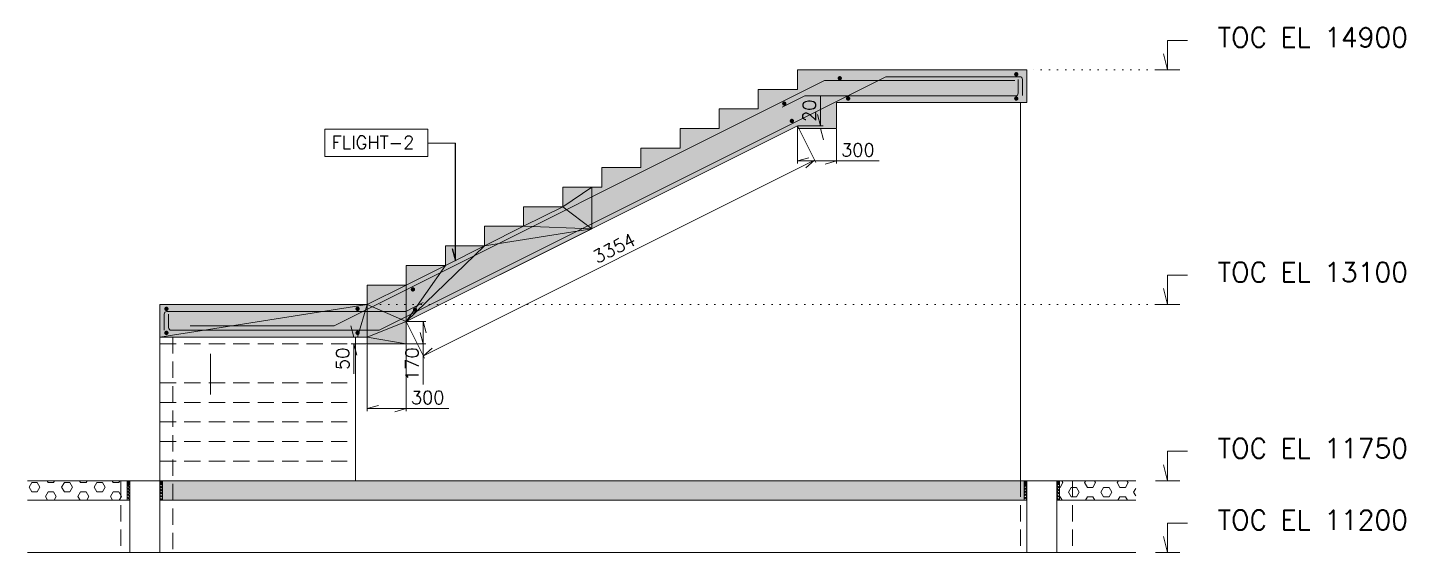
# Model space of a CAD drawing. Header units: millimetres. Extents: x 340192 to 549303, y -616317 to -538642.
# Drawn here: x 340192 to 356045, y -605206 to -599171 of the extents above; entities that cross this region are included whole.
import ezdxf
from ezdxf.enums import TextEntityAlignment as Align

# ---------------------------------------------------------------- set-up
doc = ezdxf.new("R2010")
doc.units = ezdxf.units.MM
doc.header["$LTSCALE"] = 250
doc.header["$MEASUREMENT"] = 0
doc.linetypes.add('( Dot )', pattern=[0.25, 0, -0.25])
doc.linetypes.add('( Hidden )', pattern=[0.375, 0.25, -0.125])
doc.layers.get('DEFPOINTS').update_dxf_attribs({"lineweight": 0})
for name, color, linetype, lineweight in [('CIVIL', 3, 'Continuous', 0), ('CV-CB-BEAM', 7, 'Continuous', 0), ('CV-CB-CIVIL', 70, 'Continuous', 0), ('CV-CB-DIM', 2, 'Continuous', 0), ('CV-CB-HATCH', 2, 'Continuous', 0), ('CV-CB-REINFORCEMENT', 6, 'Continuous', 0), ('CV-CB-SHADE', 25, 'Continuous', 0), ('CV-CB-TEXT', 3, 'Continuous', 0), ('SECTION', 6, 'Continuous', 0)]:
    doc.layers.add(name, color=color, linetype=linetype, lineweight=lineweight)
doc.styles.add('ROMANS', font='romans.shx')
doc.dimstyles.new('1.5', dxfattribs={"dimtxt": 150, "dimasz": 0.00045, "dimexe": 30, "dimexo": 7.5, "dimgap": 52.5, "dimtad": 1, "dimdec": 0, "dimlfac": 0.666667, "dimzin": 0, "dimdsep": 46, "dimtxsty": 'ROMANS', "dimblk": 'TICK', "dimcen": 0.09, "dimclrd": 2, "dimclre": 2, "dimclrt": 3, "dimadec": 0, "dimazin": 0, "dimtfac": 1, "dimtdec": 0, "dimtofl": 0, "dimtmove": 0, "dimatfit": 3, "dimfxl": 1, "dimtolj": 1, "dimtzin": 0, "dimlwd": -1, "dimlwe": -1, "dimarcsym": 1})
doc.dimstyles.new('CIVIL', dxfattribs={"dimtxt": 1, "dimasz": 0.0005, "dimexe": 50, "dimexo": 0, "dimgap": 50, "dimtad": 1, "dimdec": 0, "dimlfac": 0.001, "dimzin": 0, "dimdsep": 46, "dimtxsty": 'ROMANS', "dimblk": 'TICK', "dimcen": 0.09, "dimclrd": 2, "dimclre": 2, "dimclrt": 3, "dimadec": 0, "dimazin": 0, "dimtfac": 1, "dimtdec": 0, "dimtofl": 0, "dimtmove": 0, "dimatfit": 3, "dimldrblk": 'TICK', "dimfxl": 1, "dimfrac": 2, "dimtolj": 1, "dimtzin": 0, "dimarcsym": 0})
pattern_1 = [(45, (595169.654, -612816.62), (-17.6776695, 17.6776695), []), (135, (595169.654, -612816.62), (-17.6776695, -17.6776695), [])]
pattern_2 = [(45, (235317.778, -612816.62), (-17.6776695, 17.6776695), []), (135, (235317.778, -612816.62), (-17.6776695, -17.6776695), [])]

# ---------------------------------------------------------------- blocks, each defined once
blk = doc.blocks.new('TICK')
at = {"color": 3}
blk.add_line((-289777.747, -77645.713), (0, 0), dxfattribs=at)
blk = doc.blocks.new('*D292')
at = {"layer": 'CV-CB-DIM', "color": 2, "transparency": 16777216}
for p, q in [((349049, -600339), (349049, -600735)), ((349499, -600339), (349499, -600735)), ((349049, -600705), (349499, -600705)), ((349499, -600705), (349990, -600705))]:
    blk.add_line(p, q, dxfattribs=at)
at = {"layer": 'DEFPOINTS', "color": 0, "transparency": 16777216}
for p in [(349049, -600331, -1860265), (349499, -600331, -1860265), (349499, -600705)]:
    blk.add_point(p, dxfattribs=at)
at = {"layer": 'CV-CB-DIM', "color": 2, "transparency": 16777216, "xscale": 0.0004500000000000001, "yscale": 0.0004500000000000001, "zscale": 0.0004500000000000001, "rotation": 180}
blk.add_blockref('TICK', (349049, -600705), dxfattribs=at)
at = {"layer": 'CV-CB-DIM', "color": 2, "transparency": 16777216, "xscale": 0.0004500000000000001, "yscale": 0.0004500000000000001, "zscale": 0.0004500000000000001}
blk.add_blockref('TICK', (349499, -600705), dxfattribs=at)
at = {"layer": 'CV-CB-DIM', "color": 3, "transparency": 16777216, "insert": (349745, -600578), "char_height": 150, "attachment_point": 5, "style": 'ROMANS'}
blk.add_mtext('\\A1;300', dxfattribs=at)
blk = doc.blocks.new('*D293')
at = {"layer": 'CV-CB-DIM', "color": 2, "transparency": 16777216}
for p, q in [((349314, -600301), (349314, -599953)), ((349057, -600301), (349344, -600301)), ((349057, -600331), (349344, -600331)), ((349314, -600331), (349314, -600331))]:
    blk.add_line(p, q, dxfattribs=at)
at = {"layer": 'DEFPOINTS', "color": 0, "transparency": 16777216}
for p in [(349049, -600301, -1860265), (349049, -600331, -1860265), (349314, -600301)]:
    blk.add_point(p, dxfattribs=at)
at = {"layer": 'CV-CB-DIM', "color": 2, "transparency": 16777216, "xscale": 0.0004500000000000001, "yscale": 0.0004500000000000001, "zscale": 0.0004500000000000001}
for p, rotation in [((349314, -600301), 270), ((349314, -600331), 90)]:
    blk.add_blockref('TICK', p, dxfattribs=dict(at, rotation=rotation))
at = {"layer": 'CV-CB-DIM', "color": 3, "transparency": 16777216, "insert": (349187, -600127), "char_height": 150, "attachment_point": 5, "rotation": 90, "style": 'ROMANS'}
blk.add_mtext('\\A1;20', dxfattribs=at)
blk = doc.blocks.new('*D294')
at = {"layer": 'CV-CB-DIM', "color": 2, "transparency": 16777216}
for p, q in [((349053, -600307), (349260, -600723)), ((349247, -600696), (344747, -602946)), ((344553, -602557), (344760, -602973))]:
    blk.add_line(p, q, dxfattribs=at)
at = {"layer": 'DEFPOINTS', "color": 0, "transparency": 16777216}
for p in [(349049, -600301, -1860265), (344549, -602551, -1860265), (344747, -602946)]:
    blk.add_point(p, dxfattribs=at)
at = {"layer": 'CV-CB-DIM', "color": 2, "transparency": 16777216, "xscale": 0.0004500000000000001, "yscale": 0.0004500000000000001, "zscale": 0.0004500000000000001}
for p, rotation in [((349247, -600696), 26.56505117707747), ((344747, -602946), 206.5650511770774)]:
    blk.add_blockref('TICK', p, dxfattribs=dict(at, rotation=rotation))
at = {"layer": 'CV-CB-DIM', "color": 3, "transparency": 16777216, "insert": (346940, -601707), "char_height": 150, "attachment_point": 5, "rotation": 26.5651, "style": 'ROMANS'}
blk.add_mtext('\\A1;3354', dxfattribs=at)
blk = doc.blocks.new('*D295')
at = {"layer": 'CV-CB-DIM', "color": 2, "transparency": 16777216}
for p, q in [((344557, -602551), (344774, -602551)), ((344744, -602551), (344744, -602806)), ((344557, -602806), (344774, -602806)), ((344744, -602806), (344744, -603276))]:
    blk.add_line(p, q, dxfattribs=at)
at = {"layer": 'DEFPOINTS', "color": 0, "transparency": 16777216}
for p in [(344549, -602551, -1860265), (344549, -602806, -1860265), (344744, -602806)]:
    blk.add_point(p, dxfattribs=at)
at = {"layer": 'CV-CB-DIM', "color": 2, "transparency": 16777216, "xscale": 0.0004500000000000001, "yscale": 0.0004500000000000001, "zscale": 0.0004500000000000001}
for p, rotation in [((344744, -602551), 90), ((344744, -602806), 270)]:
    blk.add_blockref('TICK', p, dxfattribs=dict(at, rotation=rotation))
at = {"layer": 'CV-CB-DIM', "color": 3, "transparency": 16777216, "insert": (344616, -603041), "char_height": 150, "attachment_point": 5, "rotation": 90, "style": 'ROMANS'}
blk.add_mtext('\\A1;170', dxfattribs=at)
blk = doc.blocks.new('*D296')
at = {"layer": 'CV-CB-DIM', "color": 2, "transparency": 16777216}
for p, q in [((344099, -602814), (344099, -603583)), ((344549, -602814), (344549, -603583)), ((344099, -603553), (344549, -603553)), ((344549, -603553), (345040, -603553))]:
    blk.add_line(p, q, dxfattribs=at)
at = {"layer": 'DEFPOINTS', "color": 0, "transparency": 16777216}
for p in [(344099, -602806, -1860265), (344549, -602806, -1860265), (344549, -603553)]:
    blk.add_point(p, dxfattribs=at)
at = {"layer": 'CV-CB-DIM', "color": 2, "transparency": 16777216, "xscale": 0.0004500000000000001, "yscale": 0.0004500000000000001, "zscale": 0.0004500000000000001, "rotation": 180}
blk.add_blockref('TICK', (344099, -603553), dxfattribs=at)
at = {"layer": 'CV-CB-DIM', "color": 2, "transparency": 16777216, "xscale": 0.0004500000000000001, "yscale": 0.0004500000000000001, "zscale": 0.0004500000000000001}
blk.add_blockref('TICK', (344549, -603553), dxfattribs=at)
at = {"layer": 'CV-CB-DIM', "color": 3, "transparency": 16777216, "insert": (344795, -603425), "char_height": 150, "attachment_point": 5, "style": 'ROMANS'}
blk.add_mtext('\\A1;300', dxfattribs=at)
blk = doc.blocks.new('*D297')
at = {"layer": 'CV-CB-DIM', "color": 2, "transparency": 16777216}
for p, q in [((344092, -602731), (343915, -602731)), ((343945, -602731), (343945, -602731)), ((344092, -602806), (343915, -602806)), ((343945, -602806), (343945, -603154))]:
    blk.add_line(p, q, dxfattribs=at)
at = {"layer": 'DEFPOINTS', "color": 0, "transparency": 16777216}
for p in [(344099, -602731, -1860265), (343945, -602806), (344099, -602806, -1860265)]:
    blk.add_point(p, dxfattribs=at)
at = {"layer": 'CV-CB-DIM', "color": 2, "transparency": 16777216, "xscale": 0.0004500000000000001, "yscale": 0.0004500000000000001, "zscale": 0.0004500000000000001}
for p, rotation in [((343945, -602731), 270), ((343945, -602806), 90)]:
    blk.add_blockref('TICK', p, dxfattribs=dict(at, rotation=rotation))
at = {"layer": 'CV-CB-DIM', "color": 3, "transparency": 16777216, "insert": (343817, -602980), "char_height": 150, "attachment_point": 5, "rotation": 90, "style": 'ROMANS'}
blk.add_mtext('\\A1;50', dxfattribs=at)

msp = doc.modelspace()

# ---------------------------------------------------------------- hatches: boundary and pattern name
at = {"layer": 'CV-CB-DIM', "extrusion": (-1.58966e-08, 0, 1)}
h = msp.add_hatch(dxfattribs=at)
h.set_pattern_fill('HEX', color=2, style=0, pattern_type=2)
h.set_pattern_definition([(0, (247615.03, -613387.09), (0, 108.25318), [62.5, -125]), (120, (247615.03, -613387.09), (-93.75, -54.12659), [62.5, -125]), (60, (247677.53, -613387.09), (-93.75, 54.12659), [62.5, -125])])
h.paths.add_polyline_path([(340191.65, -604606.25), (341339.19, -604606.25), (341339.19, -604381.25), (340191.65, -604381.25)])
at = {"layer": 'CV-CB-DIM', "extrusion": (1.79697e-09, 0, 1)}
h = msp.add_hatch(dxfattribs=at)
h.set_pattern_fill('HEX', color=2, style=0, pattern_type=2)
h.set_pattern_definition([(0, (255274.89, -612022.6), (0, 108.25318), [62.5, -125]), (120, (255274.89, -612022.6), (-93.75, -54.12659), [62.5, -125]), (60, (255337.39, -612022.6), (-93.75, 54.12659), [62.5, -125])])
h.paths.add_polyline_path([(341744.22, -604606.25), (351659.22, -604606.25), (351659.22, -604381.25), (341744.22, -604381.25)])
at = {"layer": 'CV-CB-DIM'}
h = msp.add_hatch(dxfattribs=at)
h.set_pattern_fill('HEX', color=2, style=0, pattern_type=2)
h.set_pattern_definition([(0, (259760.25, -612468.95), (0, 108.25318), [62.5, -125]), (120, (259760.25, -612468.95), (-93.75, -54.12659), [62.5, -125]), (60, (259822.75, -612468.95), (-93.75, 54.12659), [62.5, -125])])
h.paths.add_polyline_path([(352064.22, -604606.25), (352941.42, -604606.25), (352941.42, -604381.25), (352064.22, -604381.25)])
at = {"layer": 'CV-CB-HATCH', "ltscale": 0.0015}
for points in [[(341339.22, -604426.25), (341339.22, -604381.25), (341369.22, -604381.25), (341369.22, -604426.25)], [(341339.22, -604426.25), (341339.22, -604381.25), (341369.22, -604381.25), (341369.22, -604426.25)], [(341339.24, -604426.25), (341339.24, -604381.25), (341369.24, -604381.25), (341369.24, -604426.25)], [(351659.24, -604426.25), (351659.24, -604381.25), (351689.24, -604381.25), (351689.24, -604426.25)], [(352034.2, -604426.25), (352034.2, -604381.25), (352064.2, -604381.25), (352064.2, -604426.25)], [(352034.22, -604426.25), (352034.22, -604381.25), (352064.22, -604381.25), (352064.22, -604426.25)], [(352034.22, -604426.25), (352034.22, -604381.25), (352064.22, -604381.25), (352064.22, -604426.25)]]:
    msp.add_hatch(color=2, dxfattribs=at).paths.add_polyline_path(points)
at = {"layer": 'CV-CB-HATCH', "ltscale": 1.39982e-05}
for points in [[(341339.22, -604405.28), (341339.22, -604381.25), (341369.22, -604381.25), (341369.22, -604405.28)], [(352034.22, -604405.28), (352034.22, -604381.25), (352064.22, -604381.25), (352064.22, -604405.28)]]:
    msp.add_hatch(color=2, dxfattribs=at).paths.add_polyline_path(points)
at = {"layer": 'CV-CB-HATCH', "ltscale": 0.0015, "extrusion": (0, 0, -1)}
for points in [[(-341369.24, -604426.25), (-341369.24, -604381.25), (-341339.24, -604381.25), (-341339.24, -604426.25)], [(-341744.22, -604426.25), (-341744.22, -604381.25), (-341714.22, -604381.25), (-341714.22, -604426.25)], [(-351689.22, -604426.25), (-351689.22, -604381.25), (-351659.22, -604381.25), (-351659.22, -604426.25)], [(-351689.22, -604426.25), (-351689.22, -604381.25), (-351659.22, -604381.25), (-351659.22, -604426.25)], [(-351689.24, -604426.25), (-351689.24, -604381.25), (-351659.24, -604381.25), (-351659.24, -604426.25)], [(-352064.2, -604426.25), (-352064.2, -604381.25), (-352034.2, -604381.25), (-352034.2, -604426.25)]]:
    msp.add_hatch(color=2, dxfattribs=at).paths.add_polyline_path(points)
at = {"layer": 'CV-CB-HATCH'}
h = msp.add_hatch(dxfattribs=at)
h.set_pattern_fill('NET', color=256, style=0, pattern_type=2)
h.set_pattern_definition(pattern_2)
h.paths.add_polyline_path([(341369.22, -604606.25), (341369.22, -604381.25), (341339.24, -604381.25), (341339.24, -604606.25)])
at = {"layer": 'CV-CB-HATCH', "ltscale": 1.39982e-05, "extrusion": (0, 0, -1)}
for points in [[(-341744.22, -604405.28), (-341744.22, -604381.25), (-341714.22, -604381.25), (-341714.22, -604405.28)], [(-351689.22, -604405.28), (-351689.22, -604381.25), (-351659.22, -604381.25), (-351659.22, -604405.28)]]:
    msp.add_hatch(color=2, dxfattribs=at).paths.add_polyline_path(points)
at = {"layer": 'CV-CB-HATCH', "extrusion": (0, 0, -1)}
h = msp.add_hatch(dxfattribs=at)
h.set_pattern_fill('NET', color=256, style=0, pattern_type=2)
h.set_pattern_definition(pattern_1)
h.paths.add_polyline_path([(-341714.22, -604606.25), (-341714.22, -604381.25), (-341744.2, -604381.25), (-341744.2, -604606.25)])
at = {"layer": 'CV-CB-HATCH'}
h = msp.add_hatch(dxfattribs=at)
h.set_pattern_fill('NET', color=256, style=0, pattern_type=2)
h.set_pattern_definition(pattern_2)
h.paths.add_polyline_path([(351689.22, -604606.25), (351689.22, -604381.25), (351659.24, -604381.25), (351659.24, -604606.25)])
at = {"layer": 'CV-CB-HATCH', "extrusion": (0, 0, -1)}
h = msp.add_hatch(dxfattribs=at)
h.set_pattern_fill('NET', color=256, style=0, pattern_type=2)
h.set_pattern_definition(pattern_1)
h.paths.add_polyline_path([(-352034.22, -604606.25), (-352034.22, -604381.25), (-352064.2, -604381.25), (-352064.2, -604606.25)])
at = {"layer": 'CV-CB-REINFORCEMENT', "extrusion": (0, 0, -1)}
h = msp.add_hatch(color=256, dxfattribs=at)
edge = h.paths.add_edge_path()
edge.add_arc((-349536.72, -599753.24), 25, 0, 360)
h = msp.add_hatch(color=256, dxfattribs=at)
edge = h.paths.add_edge_path()
edge.add_arc((-351567.45, -599707.4), 25, 0, 360)
h = msp.add_hatch(color=256, dxfattribs=at)
edge = h.paths.add_edge_path()
edge.add_arc((-348898.01, -600045.01), 25, 0, 360)
h = msp.add_hatch(color=256, dxfattribs=at)
edge = h.paths.add_edge_path()
edge.add_arc((-349632.87, -599986.62), 25, 0, 360)
h = msp.add_hatch(color=256, dxfattribs=at)
edge = h.paths.add_edge_path()
edge.add_arc((-351567.45, -599986.62), 25, 0, 360)
h = msp.add_hatch(color=256, dxfattribs=at)
edge = h.paths.add_edge_path()
edge.add_arc((-348985.45, -600244.35), 25, 0, 360)
h = msp.add_hatch(color=256, dxfattribs=at)
edge = h.paths.add_edge_path()
edge.add_arc((-344625.29, -602181.84), 25, 0, 360)
h = msp.add_hatch(color=256, dxfattribs=at)
edge = h.paths.add_edge_path()
edge.add_arc((-341789.22, -602405.17), 25, 0, 360)
h = msp.add_hatch(color=256, dxfattribs=at)
edge = h.paths.add_edge_path()
edge.add_arc((-343988.79, -602405.17), 25, 0, 360)
h = msp.add_hatch(color=256, dxfattribs=at)
edge = h.paths.add_edge_path()
edge.add_arc((-344649.53, -602415.12), 25, 0, 360)
h = msp.add_hatch(color=256, dxfattribs=at)
edge = h.paths.add_edge_path()
edge.add_arc((-341789.22, -602681.26), 25, 0, 360)
h = msp.add_hatch(color=256, dxfattribs=at)
edge = h.paths.add_edge_path()
edge.add_arc((-343988.79, -602681.26), 25, 0, 360)
at = {"layer": 'CV-CB-SHADE'}
for points in [[(346682.12, -601484.06), (346682.12, -601006.25), (346799.22, -601006.25), (346799.22, -600781.25), (347249.22, -600781.25), (347249.22, -600556.25), (347699.22, -600556.25), (347699.22, -600331.25), (348149.22, -600331.25), (348149.22, -600106.25), (348599.22, -600106.25), (348599.22, -599881.25), (349049.22, -599881.25), (349049.22, -599656.25), (351689.22, -599656.25), (351689.22, -600031.25), (351711.72, -600031.25), (351689.22, -600031.25), (349499.22, -600031.25), (349499.22, -600331.25), (349049.22, -600331.25), (349049.22, -600300.52)], [(344099.22, -602806.25), (344099.22, -602731.25), (343986.72, -602731.25), (341718.4, -602731.25), (341718.4, -602356.25), (344099.22, -602356.25), (344099.22, -602131.25), (344549.22, -602131.25), (344549.22, -601906.25), (344999.22, -601906.25), (344999.22, -601681.25), (345449.22, -601681.25), (345449.22, -601456.25), (345899.22, -601456.25), (345899.22, -601231.25), (346349.22, -601231.25), (346349.22, -601006.25), (346682.12, -601006.25), (346682.12, -601484.06), (344549.22, -602550.52), (344549.22, -602806.25)]]:
    msp.add_hatch(color=256, dxfattribs=at).paths.add_polyline_path(points)

# ---------------------------------------------------------------- linework, layer by layer
at = {"layer": 'CIVIL'}
for p, q in [((351689.22, -599656.25, -1186536.94), (351689.22, -600031.25, -1186536.94)), ((349499.22, -600031.25, -1860265.17), (351689.22, -600031.25, -1860265.17)), ((341714.22, -602731.25, -1828332.77), (341714.22, -604381.25, -1860265.17))]:
    msp.add_line(p, q, dxfattribs=at)
at = {"layer": 'CV-CB-BEAM', "color": 3, "linetype": '( Hidden )', "ltscale": 3}
for p, q in [((341864.22, -602731.25, -1860265.17), (341864.22, -605206.25, -1860265.17)), ((341264.22, -604381.25, -1860265.17), (341264.22, -605206.25, -1860265.17)), ((351614.22, -604381.25, -1860265.17), (351614.22, -605206.25, -1860265.17)), ((352214.22, -604381.25, -1860265.17), (352214.22, -605206.25, -1860265.17))]:
    msp.add_line(p, q, dxfattribs=at)
at = {"layer": 'CV-CB-CIVIL', "ltscale": 1.5}
for p, q in [((349049.22, -599656.25, -1860265.17), (351689.22, -599656.25, -1319413.02)), ((349499.22, -600331.25, -1860265.17), (349499.22, -600031.25, -1860265.17)), ((351614.22, -600031.25, -1860265.17), (351614.22, -604381.25, -1860265.17)), ((349049.22, -600300.52, -1860265.17), (349049.22, -600331.25, -1860265.17)), ((349049.22, -600331.25, -1860265.17), (349499.22, -600331.25, -1860265.17)), ((341714.22, -602356.25, -2080644.6), (344099.22, -602356.25, -1860265.17)), ((341714.22, -602356.25, -2080644.6), (341714.22, -602731.25, -2080644.6)), ((344549.22, -602806.25, -1860265.17), (344549.22, -602550.52, -1860265.17)), ((344549.22, -602806.25, -1860265.17), (344549.22, -602550.52, -1860265.17)), ((341714.22, -602731.25, -2332956.43), (341714.22, -602731.25, -2080644.6)), ((343964.22, -602731.25, -2080644.6), (343964.22, -604381.25, -2080644.6)), ((344099.22, -602806.25, -1860265.17), (344099.22, -602731.25, -1860265.17)), ((344099.22, -602806.25, -1860265.17), (344099.22, -602731.25, -1860265.17)), ((344099.22, -602806.25, -1860265.17), (344549.22, -602806.25, -1860265.17)), ((344099.22, -602806.25, -1860265.17), (344549.22, -602806.25, -1860265.17)), ((341714.24, -604381.25, -1860265.17), (340191.68, -604381.25, -1860265.17)), ((341369.22, -605206.25, -1860265.17), (341369.22, -604381.25, -1860265.17)), ((341714.22, -604381.25, -1860265.17), (351636.72, -604381.25, -1860265.17)), ((341714.22, -605206.25, -1860265.17), (341714.22, -604381.25, -1860265.17)), ((351636.7, -604381.25, -1860265.17), (352941.42, -604381.25, -1860265.17)), ((351689.22, -605206.25, -1860265.17), (351689.22, -604381.25, -1860265.17)), ((352034.22, -605206.25, -1860265.17), (352034.22, -604381.25, -1860265.17)), ((341369.22, -604606.25, -1860265.17), (340191.68, -604606.25, -1860265.17)), ((341714.22, -604606.25, -1860265.17), (351689.22, -604606.25, -1860265.17)), ((341714.24, -604606.25, -1860265.17), (341714.22, -604606.25, -1860265.17)), ((352034.22, -604606.25, -1860265.17), (352941.42, -604606.25, -1860265.17)), ((340191.68, -605206.25, -1860265.17), (352941.42, -605206.25, -1860265.17))]:
    msp.add_line(p, q, dxfattribs=at)
at = {"layer": 'CV-CB-CIVIL', "color": 1, "linetype": '( Dot )', "ltscale": 1.5}
msp.add_line((353168.45, -599656.25, -1849199.11), (351689.22, -599656.25, -1175470.88), dxfattribs=at)
at = {"layer": 'CV-CB-CIVIL', "color": 1, "ltscale": 1.5}
msp.add_line((349499.22, -600031.25, -1849199.11), (349499.22, -600031.25, -1849199.11), dxfattribs=at)
at = {"layer": 'CV-CB-CIVIL'}
for p, q in [((344549.22, -602550.52, -1860265.17), (349049.22, -600300.52, -1860265.17)), ((341714.22, -602731.25, -1828332.77), (343986.72, -602731.25, -1860265.17)), ((343986.72, -602731.25, -1736247.49), (344099.22, -602731.25, -1860265.17))]:
    msp.add_line(p, q, dxfattribs=at)
at = {"layer": 'CV-CB-CIVIL', "linetype": '( Hidden )', "ltscale": 1.5}
msp.add_line((344549.22, -602409.37, -1860265.17), (344549.22, -602409.37, -1860265.17), dxfattribs=at)
at = {"layer": 'CV-CB-CIVIL', "linetype": '( Hidden )', "ltscale": 3}
for p, q in [((341714.22, -602806.25, -2080644.6), (343964.22, -602806.25, -2080644.6)), ((341714.22, -603256.25, -2080644.6), (343964.22, -603256.25, -2080644.6)), ((341714.22, -603481.25, -2080644.6), (343964.22, -603481.25, -2080644.6)), ((341714.22, -603706.25, -2080644.6), (343964.22, -603706.25, -2080644.6)), ((341714.22, -603931.25, -2080644.6), (343964.22, -603931.25, -2080644.6)), ((341714.22, -604156.25, -2080644.6), (343964.22, -604156.25, -2080644.6))]:
    msp.add_line(p, q, dxfattribs=at)
at = {"layer": 'CV-CB-CIVIL', "color": 3, "ltscale": 1.39982e-05}
for p, q in [((341339.22, -604381.25, -1860265.17), (341339.22, -604606.25, -1860265.17)), ((341744.22, -604381.25, -1860265.17), (341744.22, -604606.25, -1860265.17)), ((351659.22, -604381.25, -1860265.17), (351659.22, -604606.25, -1860265.17)), ((352064.22, -604381.25, -1860265.17), (352064.22, -604606.25, -1860265.17))]:
    msp.add_line(p, q, dxfattribs=at)
at = {"layer": 'CV-CB-CIVIL', "ltscale": 1.5, "elevation": -1860265.17, "flags": 128}
msp.add_lwpolyline([(344099.22, -602356.25), (344099.22, -602131.25), (344549.22, -602131.25), (344549.22, -601906.25), (344999.22, -601906.25), (344999.22, -601681.25), (345449.22, -601681.25), (345449.22, -601456.25), (345899.22, -601456.25), (345899.22, -601231.25), (346349.22, -601231.25), (346349.22, -601006.25), (346799.22, -601006.25), (346799.22, -600781.25), (347249.22, -600781.25), (347249.22, -600556.25), (347699.22, -600556.25), (347699.22, -600331.25), (348149.22, -600331.25), (348149.22, -600106.25), (348599.22, -600106.25), (348599.22, -599881.25), (349049.22, -599881.25), (349049.22, -599656.25)], dxfattribs=at)
at = {"layer": 'CV-CB-CIVIL', "color": 1, "linetype": '( Dot )', "ltscale": 1.5, "elevation": -1860265.17}
msp.add_lwpolyline([(353168.45, -602356.25), (344099.22, -602356.25)], dxfattribs=at)
at = {"layer": 'CV-CB-HATCH', "color": 2}
msp.add_line((344795.27, -600499.9, -523198.24), (345117.15, -600499.9, -1395198.88), dxfattribs=at)
at = {"layer": 'CV-CB-HATCH', "color": 2, "ltscale": 0.001}
for p, q in [((341339.22, -604381.25, -1860265.17), (341339.22, -604606.25, -1860265.17)), ((341339.24, -604381.25, -1860265.17), (341339.24, -604606.25, -1860265.17)), ((341744.2, -604381.25, -1860265.17), (341744.2, -604606.25, -1860265.17)), ((341744.22, -604381.25, -1860265.17), (341744.22, -604606.25, -1860265.17)), ((351659.22, -604381.25, -1860265.17), (351659.22, -604606.25, -1860265.17)), ((351659.24, -604381.25, -1860265.17), (351659.24, -604606.25, -1860265.17)), ((352064.2, -604381.25, -1860265.17), (352064.2, -604606.25, -1860265.17)), ((352064.22, -604381.25, -1860265.17), (352064.22, -604606.25, -1860265.17))]:
    msp.add_line(p, q, dxfattribs=at)
at = {"layer": 'CV-CB-REINFORCEMENT'}
for p, q in [((349361.02, -599781.25, -1844562.57), (343721.02, -602601.25, -1865568.11)), ((344235.94, -602651.25, -1860265.17), (350065.94, -599736.25, -1860265.17)), ((351589.22, -599766.25, -1186536.94), (351589.22, -599926.25, -1186536.94)), ((351639.22, -599766.25, -1186536.94), (351639.22, -599951.25, -1186536.94)), ((349132.9, -599956.25, -1860265.17), (348874.62, -600087.86, -1860265.17)), ((349132.9, -599956.25, -1860265.17), (351559.22, -599956.25, -1186536.94)), ((344744.72, -602334.1, -1860265.17), (344544.24, -602436.25, -1860265.17)), ((341764.22, -602466.25, -1828332.77), (341764.22, -602651.25, -1828332.77)), ((341814.22, -602466.25, -1828332.77), (341814.22, -602621.25, -1828332.77)), ((341844.22, -602651.25, -1828332.77), (344235.94, -602651.25, -1860265.17)), ((342064.22, -602601.25, -1860265.17), (343721.02, -602601.25, -1860265.17))]:
    msp.add_line(p, q, dxfattribs=at)
at = {"layer": 'CV-CB-REINFORCEMENT', "ltscale": 1.5}
for p, q in [((349361.02, -599781.25, -1922056.55), (351552.19, -599781.25, -1873626.59)), ((350065.94, -599736.25, -1906476.21), (351609.22, -599736.25, -1186536.94)), ((341794.22, -602436.25, -2073882.59), (344544.24, -602436.25, -1822648.57))]:
    msp.add_line(p, q, dxfattribs=at)
at = {"layer": 'CV-CB-REINFORCEMENT', "color": 2}
msp.add_line((342294.89, -602921.49, -1860265.17), (342294.89, -603390.37, -1860265.17), dxfattribs=at)
at = {"layer": 'CV-CB-REINFORCEMENT'}
for centre, start, end in [((351609.22, -599766.25, -1186536.94), 0, 90), ((341844.22, -602621.25, -1828332.77), 180, 270)]:
    msp.add_arc(centre, 30, start, end, dxfattribs=at)
at = {"layer": 'CV-CB-REINFORCEMENT', "extrusion": (0, 0, -1)}
for centre, start, end in [((-351559.22, -599926.25, 1186536.94), 180, 270), ((-341794.22, -602466.25, 1828332.77), 0, 90)]:
    msp.add_arc(centre, 30, start, end, dxfattribs=at)
at = {"layer": 'CV-CB-TEXT', "color": 2, "ltscale": 0.75}
msp.add_3dface([(343611.65, -600339.49, -523198.24), (344795.27, -600339.49, -523198.24), (344795.27, -600652.67, -523198.24), (343611.65, -600652.67, -523198.24)], dxfattribs=at)
at = {"layer": 'SECTION', "color": 2, "ltscale": 0.00028125}
for p, q in [((353168.45, -599656.25, -1860265.17), (353449.7, -599656.25, -1860265.17)), ((353168.45, -602356.25, -1860265.17), (353449.7, -602356.25, -1860265.17)), ((353168.45, -604381.25, -1860265.17), (353449.7, -604381.25, -1860265.17)), ((353168.45, -605206.25, -1860265.17), (353449.7, -605206.25, -1860265.17))]:
    msp.add_line(p, q, dxfattribs=at)
at = {"layer": 'SECTION', "lineweight": 0, "ltscale": 0.000675, "elevation": -1860265.17, "flags": 128}
for points in [[(353536.89, -599318.33), (353309.08, -599318.33), (353309.08, -599656.25), (353259.94, -599472.88)], [(353536.89, -602018.33), (353309.08, -602018.33), (353309.08, -602356.25), (353259.94, -602172.88)], [(353536.89, -604043.33), (353309.08, -604043.33), (353309.08, -604381.25), (353259.94, -604197.88)], [(353536.89, -604868.33), (353309.08, -604868.33), (353309.08, -605206.25), (353259.94, -605022.88)]]:
    msp.add_lwpolyline(points, dxfattribs=at)

# ---------------------------------------------------------------- texts
at = {"layer": 'CV-CB-TEXT', "color": 4, "lineweight": 0, "style": 'ROMANS'}
msp.add_text('FLIGHT-2', height=150, dxfattribs=at).set_placement((343689.81, -600566.79, -523198.24))
at = {"layer": 'SECTION', "style": 'ROMANS'}
for s, p in [('TOC EL 14900', (356073.96, -599395.78, -1860265.17)), ('TOC EL 13100', (356073.96, -602095.78, -1860265.17)), ('TOC EL 11750', (356073.96, -604120.78, -1860265.17)), ('TOC EL 11200', (356073.96, -604945.78, -1860265.17))]:
    msp.add_text(s, height=225, dxfattribs=at).set_placement(p, align=Align.RIGHT)

# ---------------------------------------------------------------- dimensions: what is measured, and where the dimension line sits
at = {"layer": 'CV-CB-DIM', "color": 2}
for p1, p2, distance, picture, middle in [((349049.22, -600331.25, -1860265.17), (349049.22, -600300.52, -1860265.17), -265.05, '*D293', (349186.77, -600126.59)), ((349049.22, -600300.52, -1860265.17), (344549.22, -602550.52, -1860265.17), 442.33, '*D294', (346940.01, -601707.11)), ((349049.22, -600331.25, -1860265.17), (349499.22, -600331.25, -1860265.17), -373.99, '*D292', (349744.58, -600577.74)), ((344549.22, -602550.52, -1860265.17), (344549.22, -602806.25, -1860265.17), 194.77, '*D295', (344616.49, -603040.9)), ((344099.22, -602731.25, -1860265.17), (344099.22, -602806.25, -1860265.17), -154.23, '*D297', (343817.49, -602980.18)), ((344099.22, -602806.25, -1860265.17), (344549.22, -602806.25, -1860265.17), -746.65, '*D296', (344794.58, -603425.4))]:
    dim = msp.add_aligned_dim(p1=p1, p2=p2, distance=distance, dimstyle='1.5', override={"dimasz": 0.00045, "dimgap": 52.5, "dimdle": 50}, dxfattribs=at)
    dim.commit()
    dim.dimension.update_dxf_attribs({"geometry": picture, "text_midpoint": middle})

# ---------------------------------------------------------------- meshes
at = {"layer": 'CV-CB-SHADE'}
mesh = msp.add_polyface(dxfattribs=at)
corners = [(346682.12, -601006.25, -2112577), (346349.22, -601006.25, -2112577), (346349.22, -601231.25, -2112577), (345899.22, -601231.25, -2112577), (345899.22, -601456.25, -2112577), (345449.22, -601456.25, -2112577), (345449.22, -601681.25, -2112577), (344999.22, -601681.25, -2112577), (344999.22, -601906.25, -2112577), (344549.22, -601906.25, -2112577), (344549.22, -602131.25, -2112577), (344099.22, -602131.25, -2112577), (344099.22, -602356.25, -2112577), (341714.22, -602356.25, -2080644.6), (341714.22, -602731.25, -2080644.6), (341714.22, -602731.25, -2080644.6), (341714.22, -602731.25, -2080644.6), (343986.72, -602731.25, -2112577), (343986.72, -602731.25, -1988559.32), (344099.22, -602731.25, -2112577), (344099.22, -602806.25, -1988559.32), (344549.22, -602806.25, -1988559.32), (344549.22, -602550.52, -2112577), (346682.12, -601484.06, -2112577)]
mesh.append_faces([[corners[k] for k in face] for face in [(16, 14, 15), (12, 10, 11), (10, 8, 9), (8, 6, 7), (6, 4, 5), (4, 2, 3), (2, 0, 1), (21, 19, 20), (19, 17, 18)]], dxfattribs={"vtx0": -1})
mesh.append_faces([[corners[k] for k in face] for face in [(14, 16, 13), (13, 16, 12)]], dxfattribs={"vtx0": -1, "vtx1": -1})
mesh.append_faces([[corners[k] for k in face] for face in [(12, 17, 19), (12, 19, 22), (12, 22, 10), (10, 22, 8), (8, 22, 6), (6, 23, 4), (4, 23, 2)]], dxfattribs={"vtx0": -1, "vtx1": -1, "vtx2": -1})
mesh.append_faces([[corners[k] for k in face] for face in [(12, 16, 17), (6, 22, 23), (2, 23, 0), (19, 21, 22)]], dxfattribs={"vtx0": -1, "vtx2": -1})

# ---------------------------------------------------------------- leaders
at = {"layer": 'CV-CB-HATCH', "color": 2}
msp.add_leader([(345117.15, -601854.98, -1395198.88), (345117.15, -600499.9, -1395198.88)], dimstyle='CIVIL', override={"dimclrd": 0}, dxfattribs=at)

doc.saveas('drawing.dxf')
